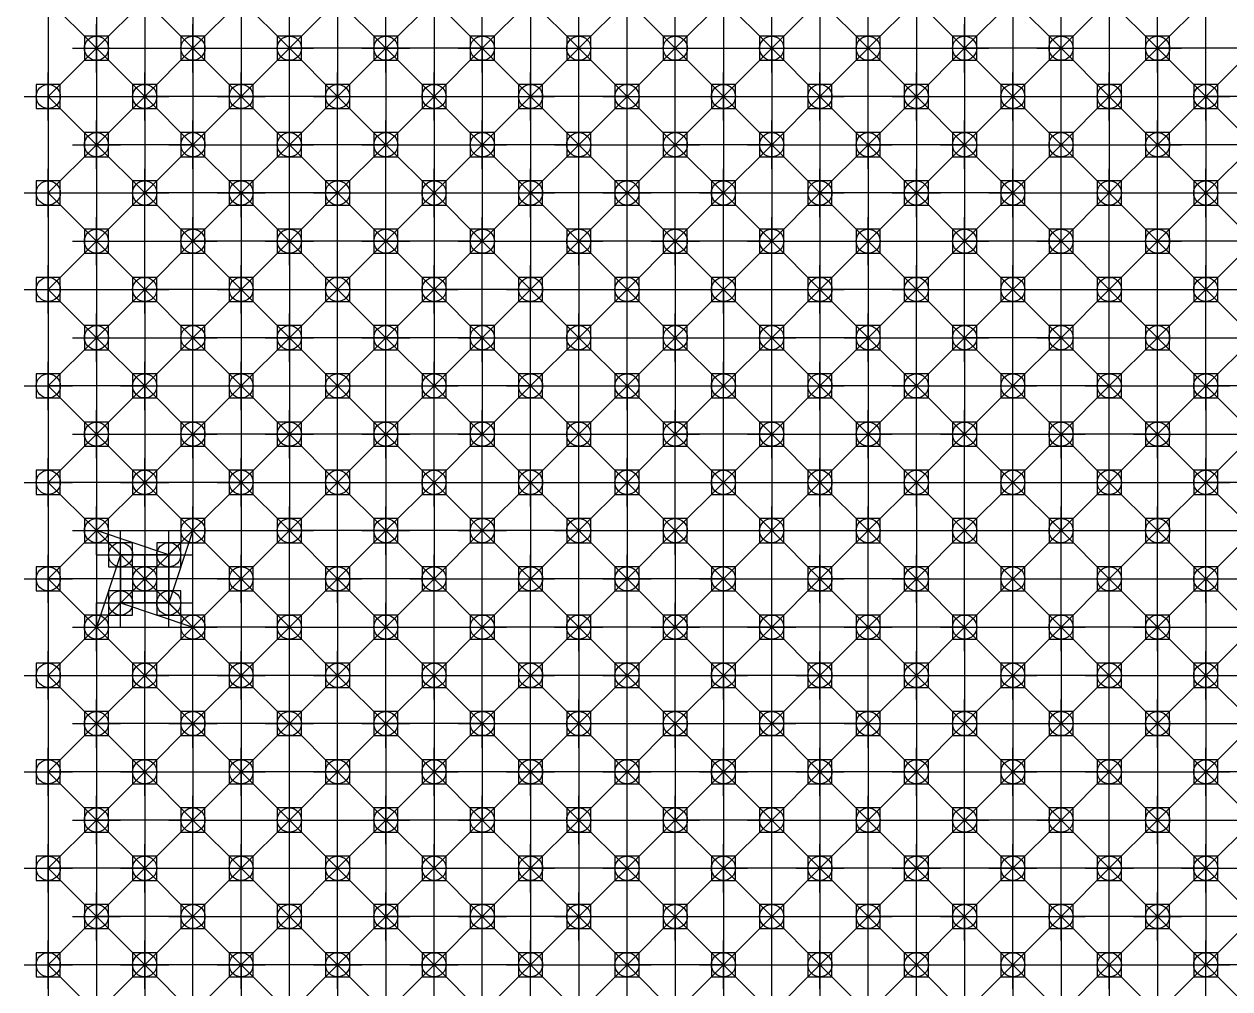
# Model space of a CAD drawing. Header units: inches. Extents: x -4 to 98, y -12 to 138.
# Drawn here: x -4 to 46, y 24 to 64 of the extents above; entities that cross this region are included whole.
import ezdxf

# ---------------------------------------------------------------- set-up
doc = ezdxf.new("R2010")
doc.units = ezdxf.units.IN
doc.header["$MEASUREMENT"] = 0
doc.header["$PDMODE"] = 98
doc.header["$PDSIZE"] = 1
doc.layers.add('AM_2', color=5, linetype='Continuous', lineweight=30)

msp = doc.modelspace()

# ---------------------------------------------------------------- linework, layer by layer
at = {"layer": 'AM_2', "color": 2}
for p, q in [((-1, 67, 10), (-1, 63, 10)), ((3, 67, 10), (3, 63, 10)), ((7, 63, 10), (7, 67, 10)), ((11, 63, 10), (11, 67, 10)), ((15, 63, 10), (15, 67, 10)), ((19, 63, 10), (19, 67, 10)), ((23, 63, 10), (23, 67, 10)), ((27, 63, 10), (27, 67, 10)), ((31, 63, 10), (31, 67, 10)), ((35, 67, 10), (35, 63, 10)), ((39, 63, 10), (39, 67, 10)), ((43, 63, 10), (43, 67, 10)), ((-1, 63, 10), (-1, 59, 10)), ((-1, 63, 10), (3, 63, 10)), ((3, 63, 10), (3, 59, 10)), ((3, 63, 10), (7, 63, 10)), ((11, 63, 10), (7, 63, 10)), ((7, 59, 10), (7, 63, 10)), ((15, 63, 10), (11, 63, 10)), ((11, 63, 10), (11, 59, 10)), ((15, 63, 10), (15, 59, 10)), ((15, 63, 10), (19, 63, 10)), ((19, 63, 10), (23, 63, 10)), ((19, 59, 10), (19, 63, 10)), ((23, 63, 10), (27, 63, 10)), ((23, 59, 10), (23, 63, 10)), ((27, 63, 10), (27, 59, 10)), ((27, 63, 10), (31, 63, 10)), ((31, 63, 10), (35, 63, 10)), ((31, 59, 10), (31, 63, 10)), ((39, 63, 10), (35, 63, 10)), ((35, 63, 10), (35, 59, 10)), ((39, 63, 10), (43, 63, 10)), ((39, 59, 10), (39, 63, 10)), ((47, 63, 10), (43, 63, 10)), ((43, 63, 10), (43, 59, 10)), ((3, 59, 10), (-1, 59, 10)), ((-1, 59, 10), (-1, 55, 10)), ((3, 59, 10), (3, 55, 10)), ((3, 59, 10), (7, 59, 10)), ((11, 59, 10), (7, 59, 10)), ((7, 55, 10), (7, 59, 10)), ((11, 59, 10), (15, 59, 10)), ((11, 55, 10), (11, 59, 10)), ((19, 59, 10), (15, 59, 10)), ((15, 59, 10), (15, 55, 10)), ((19, 59, 10), (23, 59, 10)), ((19, 55, 10), (19, 59, 10)), ((27, 59, 10), (23, 59, 10)), ((23, 55, 10), (23, 59, 10)), ((27, 59, 10), (27, 55, 10)), ((27, 59, 10), (31, 59, 10)), ((35, 59, 10), (31, 59, 10)), ((31, 59, 10), (31, 55, 10)), ((35, 59, 10), (35, 55, 10)), ((35, 59, 10), (39, 59, 10)), ((39, 59, 10), (43, 59, 10)), ((39, 55, 10), (39, 59, 10)), ((47, 59, 10), (43, 59, 10)), ((43, 55, 10), (43, 59, 10)), ((-1, 55, 10), (-1, 51, 10)), ((-1, 55, 10), (3, 55, 10)), ((7, 55, 10), (3, 55, 10)), ((3, 51, 10), (3, 55, 10)), ((11, 55, 10), (7, 55, 10)), ((7, 55, 10), (7, 51, 10)), ((15, 55, 10), (11, 55, 10)), ((11, 51, 10), (11, 55, 10)), ((15, 55, 10), (19, 55, 10)), ((15, 51, 10), (15, 55, 10)), ((23, 55, 10), (19, 55, 10)), ((19, 55, 10), (19, 51, 10)), ((27, 55, 10), (23, 55, 10)), ((23, 55, 10), (23, 51, 10)), ((27, 55, 10), (31, 55, 10)), ((27, 51, 10), (27, 55, 10)), ((31, 55, 10), (31, 51, 10)), ((31, 55, 10), (35, 55, 10)), ((39, 55, 10), (35, 55, 10)), ((35, 51, 10), (35, 55, 10)), ((39, 55, 10), (43, 55, 10)), ((39, 51, 10), (39, 55, 10)), ((47, 55, 10), (43, 55, 10)), ((43, 51, 10), (43, 55, 10)), ((-1, 51, 10), (-1, 47, 10)), ((-1, 51, 10), (3, 51, 10)), ((7, 51, 10), (3, 51, 10)), ((3, 47, 10), (3, 51, 10)), ((11, 51, 10), (7, 51, 10)), ((7, 51, 10), (7, 47, 10)), ((15, 51, 10), (11, 51, 10)), ((11, 47, 10), (11, 51, 10)), ((15, 51, 10), (15, 47, 10)), ((15, 51, 10), (19, 51, 10)), ((19, 51, 10), (23, 51, 10)), ((19, 47, 10), (19, 51, 10)), ((23, 51, 10), (23, 47, 10)), ((23, 51, 10), (27, 51, 10)), ((31, 51, 10), (27, 51, 10)), ((27, 47, 10), (27, 51, 10)), ((31, 51, 10), (31, 47, 10)), ((31, 51, 10), (35, 51, 10)), ((39, 51, 10), (35, 51, 10)), ((35, 51, 10), (35, 47, 10)), ((39, 51, 10), (43, 51, 10)), ((39, 47, 10), (39, 51, 10)), ((43, 51, 10), (47, 51, 10)), ((43, 47, 10), (43, 51, 10)), ((-1, 47, 10), (-1, 43, 10)), ((-1, 47, 10), (3, 47, 10)), ((7, 47, 10), (3, 47, 10)), ((3, 47, 10), (3, 43, 10)), ((11, 47, 10), (7, 47, 10)), ((7, 47, 10), (7, 43, 10)), ((15, 47, 10), (11, 47, 10)), ((11, 47, 10), (11, 43, 10)), ((15, 47, 10), (19, 47, 10)), ((15, 43, 10), (15, 47, 10)), ((19, 47, 10), (23, 47, 10)), ((19, 43, 10), (19, 47, 10)), ((27, 47, 10), (23, 47, 10)), ((23, 43, 10), (23, 47, 10)), ((27, 47, 10), (27, 43, 10)), ((27, 47, 10), (31, 47, 10)), ((35, 47, 10), (31, 47, 10)), ((31, 47, 10), (31, 43, 10)), ((35, 47, 10), (39, 47, 10)), ((35, 43, 10), (35, 47, 10)), ((43, 47, 10), (39, 47, 10)), ((39, 47, 10), (39, 43, 10)), ((43, 47, 10), (43, 43, 10)), ((43, 47, 10), (47, 47, 10)), ((-1, 43, 10), (-1, 39, 10)), ((-1, 43, 10), (3, 43, 10)), ((3, 43, 10), (7, 43, 10)), ((3, 39, 10), (3, 43, 10)), ((11, 43, 10), (7, 43, 10)), ((7, 39, 10), (7, 43, 10)), ((15, 43, 10), (11, 43, 10)), ((11, 43, 10), (11, 39, 10)), ((19, 43, 10), (15, 43, 10)), ((15, 39, 10), (15, 43, 10)), ((19, 43, 10), (23, 43, 10)), ((19, 39, 10), (19, 43, 10)), ((23, 43, 10), (23, 39, 10)), ((23, 43, 10), (27, 43, 10)), ((27, 43, 10), (31, 43, 10)), ((27, 39, 10), (27, 43, 10)), ((31, 43, 10), (35, 43, 10)), ((31, 39, 10), (31, 43, 10)), ((35, 43, 10), (39, 43, 10)), ((35, 39, 10), (35, 43, 10)), ((39, 43, 10), (43, 43, 10)), ((39, 39, 10), (39, 43, 10)), ((43, 43, 10), (47, 43, 10)), ((43, 39, 10), (43, 43, 10)), ((-1, 39, 10), (-1, 35, 10)), ((-1, 39, 10), (3, 39, 10)), ((7, 39, 10), (3, 39, 10)), ((3, 35, 10), (3, 39, 10)), ((7, 39, 10), (11, 39, 10)), ((7, 35, 10), (7, 39, 10)), ((11, 39, 10), (15, 39, 10)), ((11, 35, 10), (11, 39, 10)), ((19, 39, 10), (15, 39, 10)), ((15, 35, 10), (15, 39, 10)), ((23, 39, 10), (19, 39, 10)), ((19, 39, 10), (19, 35, 10)), ((27, 39, 10), (23, 39, 10)), ((23, 35, 10), (23, 39, 10)), ((31, 39, 10), (27, 39, 10)), ((27, 35, 10), (27, 39, 10)), ((35, 39, 10), (31, 39, 10)), ((31, 35, 10), (31, 39, 10)), ((35, 39, 10), (35, 35, 10)), ((35, 39, 10), (39, 39, 10)), ((43, 39, 10), (39, 39, 10)), ((39, 39, 10), (39, 35, 10)), ((43, 39, 10), (43, 35, 10)), ((43, 39, 10), (47, 39, 10)), ((3, 35, 10), (-1, 35, 10)), ((-1, 35, 10), (-1, 31, 10)), ((7, 35, 10), (3, 35, 10)), ((3, 35, 10), (3, 31, 10)), ((11, 35, 10), (7, 35, 10)), ((7, 31, 10), (7, 35, 10)), ((15, 35, 10), (11, 35, 10)), ((11, 35, 10), (11, 31, 10)), ((15, 35, 10), (15, 31, 10)), ((15, 35, 10), (19, 35, 10)), ((19, 35, 10), (19, 31, 10)), ((19, 35, 10), (23, 35, 10)), ((23, 35, 10), (23, 31, 10)), ((23, 35, 10), (27, 35, 10)), ((31, 35, 10), (27, 35, 10)), ((27, 31, 10), (27, 35, 10)), ((31, 35, 10), (31, 31, 10)), ((31, 35, 10), (35, 35, 10)), ((35, 35, 10), (39, 35, 10)), ((35, 31, 10), (35, 35, 10)), ((39, 35, 10), (43, 35, 10)), ((39, 31, 10), (39, 35, 10)), ((43, 35, 10), (43, 31, 10)), ((43, 35, 10), (47, 35, 10)), ((3, 31, 10), (-1, 31, 10)), ((-1, 31, 10), (-1, 27, 10)), ((3, 31, 10), (7, 31, 10)), ((3, 27, 10), (3, 31, 10)), ((7, 31, 10), (11, 31, 10)), ((7, 27, 10), (7, 31, 10)), ((15, 31, 10), (11, 31, 10)), ((11, 31, 10), (11, 27, 10)), ((15, 31, 10), (19, 31, 10)), ((15, 27, 10), (15, 31, 10)), ((19, 31, 10), (19, 27, 10)), ((19, 31, 10), (23, 31, 10)), ((27, 31, 10), (23, 31, 10)), ((23, 27, 10), (23, 31, 10)), ((27, 31, 10), (31, 31, 10)), ((27, 27, 10), (27, 31, 10)), ((31, 31, 10), (35, 31, 10)), ((31, 27, 10), (31, 31, 10)), ((39, 31, 10), (35, 31, 10)), ((35, 27, 10), (35, 31, 10)), ((39, 31, 10), (43, 31, 10)), ((39, 27, 10), (39, 31, 10)), ((43, 31, 10), (43, 27, 10)), ((43, 31, 10), (47, 31, 10)), ((3, 27, 10), (-1, 27, 10)), ((-1, 27, 10), (-1, 23, 10)), ((3, 27, 10), (7, 27, 10)), ((3, 23, 10), (3, 27, 10)), ((7, 27, 10), (11, 27, 10)), ((7, 23, 10), (7, 27, 10)), ((15, 27, 10), (11, 27, 10)), ((11, 27, 10), (11, 23, 10)), ((19, 27, 10), (15, 27, 10)), ((15, 23, 10), (15, 27, 10)), ((19, 27, 10), (19, 23, 10)), ((19, 27, 10), (23, 27, 10)), ((23, 27, 10), (23, 23, 10)), ((23, 27, 10), (27, 27, 10)), ((27, 27, 10), (31, 27, 10)), ((27, 23, 10), (27, 27, 10)), ((35, 27, 10), (31, 27, 10)), ((31, 23, 10), (31, 27, 10)), ((35, 27, 10), (35, 23, 10)), ((35, 27, 10), (39, 27, 10)), ((43, 27, 10), (39, 27, 10)), ((39, 27, 10), (39, 23, 10)), ((47, 27, 10), (43, 27, 10)), ((43, 27, 10), (43, 23, 10))]:
    msp.add_line(p, q, dxfattribs=at)
at = {"layer": 'AM_2', "color": 1}
for p, q in [((-1, 63, 10), (-3, 65, 12)), ((1, 65, 12), (-1, 63, 10)), ((3, 63, 10), (1, 65, 12)), ((5, 65, 12), (3, 63, 10)), ((7, 63, 10), (5, 65, 12)), ((9, 65, 12), (7, 63, 10)), ((11, 63, 10), (9, 65, 12)), ((13, 65, 12), (11, 63, 10)), ((15, 63, 10), (13, 65, 12)), ((17, 65, 12), (15, 63, 10)), ((19, 63, 10), (17, 65, 12)), ((21, 65, 12), (19, 63, 10)), ((23, 63, 10), (21, 65, 12)), ((25, 65, 12), (23, 63, 10)), ((27, 63, 10), (25, 65, 12)), ((29, 65, 12), (27, 63, 10)), ((31, 63, 10), (29, 65, 12)), ((33, 65, 12), (31, 63, 10)), ((35, 63, 10), (33, 65, 12)), ((37, 65, 12), (35, 63, 10)), ((39, 63, 10), (37, 65, 12)), ((41, 65, 12), (39, 63, 10)), ((43, 63, 10), (41, 65, 12)), ((45, 65, 12), (43, 63, 10)), ((-1, 63, 10), (-3, 61, 12)), ((1, 61, 12), (-1, 63, 10)), ((3, 63, 10), (1, 61, 12)), ((5, 61, 12), (3, 63, 10)), ((7, 63, 10), (5, 61, 12)), ((9, 61, 12), (7, 63, 10)), ((11, 63, 10), (9, 61, 12)), ((13, 61, 12), (11, 63, 10)), ((15, 63, 10), (13, 61, 12)), ((17, 61, 12), (15, 63, 10)), ((19, 63, 10), (17, 61, 12)), ((21, 61, 12), (19, 63, 10)), ((23, 63, 10), (21, 61, 12)), ((25, 61, 12), (23, 63, 10)), ((27, 63, 10), (25, 61, 12)), ((29, 61, 12), (27, 63, 10)), ((31, 63, 10), (29, 61, 12)), ((33, 61, 12), (31, 63, 10)), ((35, 63, 10), (33, 61, 12)), ((37, 61, 12), (35, 63, 10)), ((39, 63, 10), (37, 61, 12)), ((41, 61, 12), (39, 63, 10)), ((43, 63, 10), (41, 61, 12)), ((45, 61, 12), (43, 63, 10)), ((47, 63, 10), (45, 61, 12)), ((-1, 59, 10), (-3, 61, 12)), ((1, 61, 12), (-1, 59, 10)), ((3, 59, 10), (1, 61, 12)), ((5, 61, 12), (3, 59, 10)), ((7, 59, 10), (5, 61, 12)), ((9, 61, 12), (7, 59, 10)), ((11, 59, 10), (9, 61, 12)), ((13, 61, 12), (11, 59, 10)), ((15, 59, 10), (13, 61, 12)), ((17, 61, 12), (15, 59, 10)), ((19, 59, 10), (17, 61, 12)), ((21, 61, 12), (19, 59, 10)), ((23, 59, 10), (21, 61, 12)), ((25, 61, 12), (23, 59, 10)), ((27, 59, 10), (25, 61, 12)), ((29, 61, 12), (27, 59, 10)), ((31, 59, 10), (29, 61, 12)), ((33, 61, 12), (31, 59, 10)), ((35, 59, 10), (33, 61, 12)), ((37, 61, 12), (35, 59, 10)), ((39, 59, 10), (37, 61, 12)), ((41, 61, 12), (39, 59, 10)), ((43, 59, 10), (41, 61, 12)), ((45, 61, 12), (43, 59, 10)), ((47, 59, 10), (45, 61, 12)), ((-1, 59, 10), (-3, 57, 12)), ((1, 57, 12), (-1, 59, 10)), ((3, 59, 10), (1, 57, 12)), ((5, 57, 12), (3, 59, 10)), ((7, 59, 10), (5, 57, 12)), ((9, 57, 12), (7, 59, 10)), ((11, 59, 10), (9, 57, 12)), ((13, 57, 12), (11, 59, 10)), ((15, 59, 10), (13, 57, 12)), ((17, 57, 12), (15, 59, 10)), ((19, 59, 10), (17, 57, 12)), ((21, 57, 12), (19, 59, 10)), ((23, 59, 10), (21, 57, 12)), ((25, 57, 12), (23, 59, 10)), ((27, 59, 10), (25, 57, 12)), ((29, 57, 12), (27, 59, 10)), ((31, 59, 10), (29, 57, 12)), ((33, 57, 12), (31, 59, 10)), ((35, 59, 10), (33, 57, 12)), ((37, 57, 12), (35, 59, 10)), ((39, 59, 10), (37, 57, 12)), ((41, 57, 12), (39, 59, 10)), ((43, 59, 10), (41, 57, 12)), ((45, 57, 12), (43, 59, 10)), ((47, 59, 10), (45, 57, 12)), ((-1, 55, 10), (-3, 57, 12)), ((1, 57, 12), (-1, 55, 10)), ((3, 55, 10), (1, 57, 12)), ((5, 57, 12), (3, 55, 10)), ((7, 55, 10), (5, 57, 12)), ((9, 57, 12), (7, 55, 10)), ((11, 55, 10), (9, 57, 12)), ((13, 57, 12), (11, 55, 10)), ((15, 55, 10), (13, 57, 12)), ((17, 57, 12), (15, 55, 10)), ((19, 55, 10), (17, 57, 12)), ((21, 57, 12), (19, 55, 10)), ((23, 55, 10), (21, 57, 12)), ((25, 57, 12), (23, 55, 10)), ((27, 55, 10), (25, 57, 12)), ((29, 57, 12), (27, 55, 10)), ((31, 55, 10), (29, 57, 12)), ((33, 57, 12), (31, 55, 10)), ((35, 55, 10), (33, 57, 12)), ((37, 57, 12), (35, 55, 10)), ((39, 55, 10), (37, 57, 12)), ((41, 57, 12), (39, 55, 10)), ((43, 55, 10), (41, 57, 12)), ((45, 57, 12), (43, 55, 10)), ((47, 55, 10), (45, 57, 12)), ((-1, 55, 10), (-3, 53, 12)), ((1, 53, 12), (-1, 55, 10)), ((3, 55, 10), (1, 53, 12)), ((5, 53, 12), (3, 55, 10)), ((7, 55, 10), (5, 53, 12)), ((9, 53, 12), (7, 55, 10)), ((11, 55, 10), (9, 53, 12)), ((13, 53, 12), (11, 55, 10)), ((15, 55, 10), (13, 53, 12)), ((17, 53, 12), (15, 55, 10)), ((19, 55, 10), (17, 53, 12)), ((21, 53, 12), (19, 55, 10)), ((23, 55, 10), (21, 53, 12)), ((25, 53, 12), (23, 55, 10)), ((27, 55, 10), (25, 53, 12)), ((29, 53, 12), (27, 55, 10)), ((31, 55, 10), (29, 53, 12)), ((33, 53, 12), (31, 55, 10)), ((35, 55, 10), (33, 53, 12)), ((37, 53, 12), (35, 55, 10)), ((39, 55, 10), (37, 53, 12)), ((41, 53, 12), (39, 55, 10)), ((43, 55, 10), (41, 53, 12)), ((45, 53, 12), (43, 55, 10)), ((47, 55, 10), (45, 53, 12)), ((-1, 51, 10), (-3, 53, 12)), ((1, 53, 12), (-1, 51, 10)), ((3, 51, 10), (1, 53, 12)), ((5, 53, 12), (3, 51, 10)), ((7, 51, 10), (5, 53, 12)), ((9, 53, 12), (7, 51, 10)), ((11, 51, 10), (9, 53, 12)), ((13, 53, 12), (11, 51, 10)), ((15, 51, 10), (13, 53, 12)), ((17, 53, 12), (15, 51, 10)), ((19, 51, 10), (17, 53, 12)), ((21, 53, 12), (19, 51, 10)), ((23, 51, 10), (21, 53, 12)), ((25, 53, 12), (23, 51, 10)), ((27, 51, 10), (25, 53, 12)), ((29, 53, 12), (27, 51, 10)), ((31, 51, 10), (29, 53, 12)), ((33, 53, 12), (31, 51, 10)), ((35, 51, 10), (33, 53, 12)), ((37, 53, 12), (35, 51, 10)), ((39, 51, 10), (37, 53, 12)), ((41, 53, 12), (39, 51, 10)), ((43, 51, 10), (41, 53, 12)), ((45, 53, 12), (43, 51, 10)), ((47, 51, 10), (45, 53, 12)), ((-1, 51, 10), (-3, 49, 12)), ((1, 49, 12), (-1, 51, 10)), ((3, 51, 10), (1, 49, 12)), ((5, 49, 12), (3, 51, 10)), ((7, 51, 10), (5, 49, 12)), ((9, 49, 12), (7, 51, 10)), ((11, 51, 10), (9, 49, 12)), ((13, 49, 12), (11, 51, 10)), ((15, 51, 10), (13, 49, 12)), ((17, 49, 12), (15, 51, 10)), ((19, 51, 10), (17, 49, 12)), ((21, 49, 12), (19, 51, 10)), ((23, 51, 10), (21, 49, 12)), ((25, 49, 12), (23, 51, 10)), ((27, 51, 10), (25, 49, 12)), ((29, 49, 12), (27, 51, 10)), ((31, 51, 10), (29, 49, 12)), ((33, 49, 12), (31, 51, 10)), ((35, 51, 10), (33, 49, 12)), ((37, 49, 12), (35, 51, 10)), ((39, 51, 10), (37, 49, 12)), ((41, 49, 12), (39, 51, 10)), ((43, 51, 10), (41, 49, 12)), ((45, 49, 12), (43, 51, 10)), ((47, 51, 10), (45, 49, 12)), ((-1, 47, 10), (-3, 49, 12)), ((1, 49, 12), (-1, 47, 10)), ((3, 47, 10), (1, 49, 12)), ((5, 49, 12), (3, 47, 10)), ((7, 47, 10), (5, 49, 12)), ((9, 49, 12), (7, 47, 10)), ((11, 47, 10), (9, 49, 12)), ((13, 49, 12), (11, 47, 10)), ((15, 47, 10), (13, 49, 12)), ((17, 49, 12), (15, 47, 10)), ((19, 47, 10), (17, 49, 12)), ((21, 49, 12), (19, 47, 10)), ((23, 47, 10), (21, 49, 12)), ((25, 49, 12), (23, 47, 10)), ((27, 47, 10), (25, 49, 12)), ((29, 49, 12), (27, 47, 10)), ((31, 47, 10), (29, 49, 12)), ((33, 49, 12), (31, 47, 10)), ((35, 47, 10), (33, 49, 12)), ((37, 49, 12), (35, 47, 10)), ((39, 47, 10), (37, 49, 12)), ((41, 49, 12), (39, 47, 10)), ((43, 47, 10), (41, 49, 12)), ((45, 49, 12), (43, 47, 10)), ((47, 47, 10), (45, 49, 12)), ((-1, 47, 10), (-3, 45, 12)), ((1, 45, 12), (-1, 47, 10)), ((3, 47, 10), (1, 45, 12)), ((5, 45, 12), (3, 47, 10)), ((7, 47, 10), (5, 45, 12)), ((9, 45, 12), (7, 47, 10)), ((11, 47, 10), (9, 45, 12)), ((13, 45, 12), (11, 47, 10)), ((15, 47, 10), (13, 45, 12)), ((17, 45, 12), (15, 47, 10)), ((19, 47, 10), (17, 45, 12)), ((21, 45, 12), (19, 47, 10)), ((23, 47, 10), (21, 45, 12)), ((25, 45, 12), (23, 47, 10)), ((27, 47, 10), (25, 45, 12)), ((29, 45, 12), (27, 47, 10)), ((31, 47, 10), (29, 45, 12)), ((33, 45, 12), (31, 47, 10)), ((35, 47, 10), (33, 45, 12)), ((37, 45, 12), (35, 47, 10)), ((39, 47, 10), (37, 45, 12)), ((41, 45, 12), (39, 47, 10)), ((43, 47, 10), (41, 45, 12)), ((45, 45, 12), (43, 47, 10)), ((47, 47, 10), (45, 45, 12)), ((-1, 43, 10), (-3, 45, 12)), ((1, 45, 12), (-1, 43, 10)), ((3, 43, 10), (1, 45, 12)), ((5, 45, 12), (3, 43, 10)), ((7, 43, 10), (5, 45, 12)), ((9, 45, 12), (7, 43, 10)), ((11, 43, 10), (9, 45, 12)), ((13, 45, 12), (11, 43, 10)), ((15, 43, 10), (13, 45, 12)), ((17, 45, 12), (15, 43, 10)), ((19, 43, 10), (17, 45, 12)), ((21, 45, 12), (19, 43, 10)), ((23, 43, 10), (21, 45, 12)), ((25, 45, 12), (23, 43, 10)), ((27, 43, 10), (25, 45, 12)), ((29, 45, 12), (27, 43, 10)), ((31, 43, 10), (29, 45, 12)), ((33, 45, 12), (31, 43, 10)), ((35, 43, 10), (33, 45, 12)), ((37, 45, 12), (35, 43, 10)), ((39, 43, 10), (37, 45, 12)), ((41, 45, 12), (39, 43, 10)), ((43, 43, 10), (41, 45, 12)), ((45, 45, 12), (43, 43, 10)), ((47, 43, 10), (45, 45, 12)), ((-1, 43, 10), (-3, 41, 12)), ((1, 41, 12), (-1, 43, 10)), ((3, 43, 10), (1, 41, 12)), ((5, 41, 12), (3, 43, 10)), ((7, 43, 10), (5, 41, 12)), ((9, 41, 12), (7, 43, 10)), ((11, 43, 10), (9, 41, 12)), ((13, 41, 12), (11, 43, 10)), ((15, 43, 10), (13, 41, 12)), ((17, 41, 12), (15, 43, 10)), ((19, 43, 10), (17, 41, 12)), ((21, 41, 12), (19, 43, 10)), ((23, 43, 10), (21, 41, 12)), ((25, 41, 12), (23, 43, 10)), ((27, 43, 10), (25, 41, 12)), ((29, 41, 12), (27, 43, 10)), ((31, 43, 10), (29, 41, 12)), ((33, 41, 12), (31, 43, 10)), ((35, 43, 10), (33, 41, 12)), ((37, 41, 12), (35, 43, 10)), ((39, 43, 10), (37, 41, 12)), ((41, 41, 12), (39, 43, 10)), ((43, 43, 10), (41, 41, 12)), ((45, 41, 12), (43, 43, 10)), ((47, 43, 10), (45, 41, 12)), ((-1, 39, 10), (-3, 41, 12)), ((1, 41, 12), (-1, 39, 10)), ((3, 39, 10), (1, 41, 12)), ((5, 41, 12), (3, 39, 10)), ((7, 39, 10), (5, 41, 12)), ((9, 41, 12), (7, 39, 10)), ((11, 39, 10), (9, 41, 12)), ((13, 41, 12), (11, 39, 10)), ((15, 39, 10), (13, 41, 12)), ((17, 41, 12), (15, 39, 10)), ((19, 39, 10), (17, 41, 12)), ((21, 41, 12), (19, 39, 10)), ((23, 39, 10), (21, 41, 12)), ((25, 41, 12), (23, 39, 10)), ((27, 39, 10), (25, 41, 12)), ((29, 41, 12), (27, 39, 10)), ((31, 39, 10), (29, 41, 12)), ((33, 41, 12), (31, 39, 10)), ((35, 39, 10), (33, 41, 12)), ((37, 41, 12), (35, 39, 10)), ((39, 39, 10), (37, 41, 12)), ((41, 41, 12), (39, 39, 10)), ((43, 39, 10), (41, 41, 12)), ((45, 41, 12), (43, 39, 10)), ((47, 39, 10), (45, 41, 12)), ((-1, 39, 10), (-3, 37, 12)), ((1, 37, 12), (-1, 39, 10)), ((3, 39, 10), (1, 37, 12)), ((5, 37, 12), (3, 39, 10)), ((7, 39, 10), (5, 37, 12)), ((9, 37, 12), (7, 39, 10)), ((11, 39, 10), (9, 37, 12)), ((13, 37, 12), (11, 39, 10)), ((15, 39, 10), (13, 37, 12)), ((17, 37, 12), (15, 39, 10)), ((19, 39, 10), (17, 37, 12)), ((21, 37, 12), (19, 39, 10)), ((23, 39, 10), (21, 37, 12)), ((25, 37, 12), (23, 39, 10)), ((27, 39, 10), (25, 37, 12)), ((29, 37, 12), (27, 39, 10)), ((31, 39, 10), (29, 37, 12)), ((33, 37, 12), (31, 39, 10)), ((35, 39, 10), (33, 37, 12)), ((37, 37, 12), (35, 39, 10)), ((39, 39, 10), (37, 37, 12)), ((41, 37, 12), (39, 39, 10)), ((43, 39, 10), (41, 37, 12)), ((45, 37, 12), (43, 39, 10)), ((47, 39, 10), (45, 37, 12)), ((-1, 35, 10), (-3, 37, 12)), ((1, 37, 12), (-1, 35, 10)), ((3, 35, 10), (1, 37, 12)), ((5, 37, 12), (3, 35, 10)), ((7, 35, 10), (5, 37, 12)), ((9, 37, 12), (7, 35, 10)), ((11, 35, 10), (9, 37, 12)), ((13, 37, 12), (11, 35, 10)), ((15, 35, 10), (13, 37, 12)), ((17, 37, 12), (15, 35, 10)), ((19, 35, 10), (17, 37, 12)), ((21, 37, 12), (19, 35, 10)), ((23, 35, 10), (21, 37, 12)), ((25, 37, 12), (23, 35, 10)), ((27, 35, 10), (25, 37, 12)), ((29, 37, 12), (27, 35, 10)), ((31, 35, 10), (29, 37, 12)), ((33, 37, 12), (31, 35, 10)), ((35, 35, 10), (33, 37, 12)), ((37, 37, 12), (35, 35, 10)), ((39, 35, 10), (37, 37, 12)), ((41, 37, 12), (39, 35, 10)), ((43, 35, 10), (41, 37, 12)), ((45, 37, 12), (43, 35, 10)), ((47, 35, 10), (45, 37, 12)), ((-1, 35, 10), (-3, 33, 12)), ((1, 33, 12), (-1, 35, 10)), ((3, 35, 10), (1, 33, 12)), ((5, 33, 12), (3, 35, 10)), ((7, 35, 10), (5, 33, 12)), ((9, 33, 12), (7, 35, 10)), ((11, 35, 10), (9, 33, 12)), ((13, 33, 12), (11, 35, 10)), ((15, 35, 10), (13, 33, 12)), ((17, 33, 12), (15, 35, 10)), ((19, 35, 10), (17, 33, 12)), ((21, 33, 12), (19, 35, 10)), ((23, 35, 10), (21, 33, 12)), ((25, 33, 12), (23, 35, 10)), ((27, 35, 10), (25, 33, 12)), ((29, 33, 12), (27, 35, 10)), ((31, 35, 10), (29, 33, 12)), ((33, 33, 12), (31, 35, 10)), ((35, 35, 10), (33, 33, 12)), ((37, 33, 12), (35, 35, 10)), ((39, 35, 10), (37, 33, 12)), ((41, 33, 12), (39, 35, 10)), ((43, 35, 10), (41, 33, 12)), ((45, 33, 12), (43, 35, 10)), ((47, 35, 10), (45, 33, 12)), ((-1, 31, 10), (-3, 33, 12)), ((1, 33, 12), (-1, 31, 10)), ((3, 31, 10), (1, 33, 12)), ((5, 33, 12), (3, 31, 10)), ((7, 31, 10), (5, 33, 12)), ((9, 33, 12), (7, 31, 10)), ((11, 31, 10), (9, 33, 12)), ((13, 33, 12), (11, 31, 10)), ((15, 31, 10), (13, 33, 12)), ((17, 33, 12), (15, 31, 10)), ((19, 31, 10), (17, 33, 12)), ((21, 33, 12), (19, 31, 10)), ((23, 31, 10), (21, 33, 12)), ((25, 33, 12), (23, 31, 10)), ((27, 31, 10), (25, 33, 12)), ((29, 33, 12), (27, 31, 10)), ((31, 31, 10), (29, 33, 12)), ((33, 33, 12), (31, 31, 10)), ((35, 31, 10), (33, 33, 12)), ((37, 33, 12), (35, 31, 10)), ((39, 31, 10), (37, 33, 12)), ((41, 33, 12), (39, 31, 10)), ((43, 31, 10), (41, 33, 12)), ((45, 33, 12), (43, 31, 10)), ((47, 31, 10), (45, 33, 12)), ((-1, 31, 10), (-3, 29, 12)), ((1, 29, 12), (-1, 31, 10)), ((3, 31, 10), (1, 29, 12)), ((5, 29, 12), (3, 31, 10)), ((7, 31, 10), (5, 29, 12)), ((9, 29, 12), (7, 31, 10)), ((11, 31, 10), (9, 29, 12)), ((13, 29, 12), (11, 31, 10)), ((15, 31, 10), (13, 29, 12)), ((17, 29, 12), (15, 31, 10)), ((19, 31, 10), (17, 29, 12)), ((21, 29, 12), (19, 31, 10)), ((23, 31, 10), (21, 29, 12)), ((25, 29, 12), (23, 31, 10)), ((27, 31, 10), (25, 29, 12)), ((29, 29, 12), (27, 31, 10)), ((31, 31, 10), (29, 29, 12)), ((33, 29, 12), (31, 31, 10)), ((35, 31, 10), (33, 29, 12)), ((37, 29, 12), (35, 31, 10)), ((39, 31, 10), (37, 29, 12)), ((41, 29, 12), (39, 31, 10)), ((43, 31, 10), (41, 29, 12)), ((45, 29, 12), (43, 31, 10)), ((47, 31, 10), (45, 29, 12)), ((-1, 27, 10), (-3, 29, 12)), ((1, 29, 12), (-1, 27, 10)), ((3, 27, 10), (1, 29, 12)), ((5, 29, 12), (3, 27, 10)), ((7, 27, 10), (5, 29, 12)), ((9, 29, 12), (7, 27, 10)), ((11, 27, 10), (9, 29, 12)), ((13, 29, 12), (11, 27, 10)), ((15, 27, 10), (13, 29, 12)), ((17, 29, 12), (15, 27, 10)), ((19, 27, 10), (17, 29, 12)), ((21, 29, 12), (19, 27, 10)), ((23, 27, 10), (21, 29, 12)), ((25, 29, 12), (23, 27, 10)), ((27, 27, 10), (25, 29, 12)), ((29, 29, 12), (27, 27, 10)), ((31, 27, 10), (29, 29, 12)), ((33, 29, 12), (31, 27, 10)), ((35, 27, 10), (33, 29, 12)), ((37, 29, 12), (35, 27, 10)), ((39, 27, 10), (37, 29, 12)), ((41, 29, 12), (39, 27, 10)), ((43, 27, 10), (41, 29, 12)), ((45, 29, 12), (43, 27, 10)), ((47, 27, 10), (45, 29, 12)), ((-1, 27, 10), (-3, 25, 12)), ((1, 25, 12), (-1, 27, 10)), ((3, 27, 10), (1, 25, 12)), ((5, 25, 12), (3, 27, 10)), ((7, 27, 10), (5, 25, 12)), ((9, 25, 12), (7, 27, 10)), ((11, 27, 10), (9, 25, 12)), ((13, 25, 12), (11, 27, 10)), ((15, 27, 10), (13, 25, 12)), ((17, 25, 12), (15, 27, 10)), ((19, 27, 10), (17, 25, 12)), ((21, 25, 12), (19, 27, 10)), ((23, 27, 10), (21, 25, 12)), ((25, 25, 12), (23, 27, 10)), ((27, 27, 10), (25, 25, 12)), ((29, 25, 12), (27, 27, 10)), ((31, 27, 10), (29, 25, 12)), ((33, 25, 12), (31, 27, 10)), ((35, 27, 10), (33, 25, 12)), ((37, 25, 12), (35, 27, 10)), ((39, 27, 10), (37, 25, 12)), ((41, 25, 12), (39, 27, 10)), ((43, 27, 10), (41, 25, 12)), ((45, 25, 12), (43, 27, 10)), ((47, 27, 10), (45, 25, 12)), ((-1, 23, 10), (-3, 25, 12)), ((1, 25, 12), (-1, 23, 10)), ((3, 23, 10), (1, 25, 12)), ((5, 25, 12), (3, 23, 10)), ((7, 23, 10), (5, 25, 12)), ((9, 25, 12), (7, 23, 10)), ((11, 23, 10), (9, 25, 12)), ((13, 25, 12), (11, 23, 10)), ((15, 23, 10), (13, 25, 12)), ((17, 25, 12), (15, 23, 10)), ((19, 23, 10), (17, 25, 12)), ((21, 25, 12), (19, 23, 10)), ((23, 23, 10), (21, 25, 12)), ((25, 25, 12), (23, 23, 10)), ((27, 23, 10), (25, 25, 12)), ((29, 25, 12), (27, 23, 10)), ((31, 23, 10), (29, 25, 12)), ((33, 25, 12), (31, 23, 10)), ((35, 23, 10), (33, 25, 12)), ((37, 25, 12), (35, 23, 10)), ((39, 23, 10), (37, 25, 12)), ((41, 25, 12), (39, 23, 10)), ((43, 23, 10), (41, 25, 12)), ((45, 25, 12), (43, 23, 10)), ((47, 23, 10), (45, 25, 12))]:
    msp.add_line(p, q, dxfattribs=at)
at = {"layer": 'AM_2', "color": 3, "extrusion": (0, -1, 1e-16)}
for p, q in [((-3, 65, 12), (-3, 61, 12)), ((1, 65, 12), (1, 61, 12)), ((5, 65, 12), (5, 61, 12)), ((9, 65, 12), (9, 61, 12)), ((13, 65, 12), (13, 61, 12)), ((17, 65, 12), (17, 61, 12)), ((21, 61, 12), (21, 65, 12)), ((25, 65, 12), (25, 61, 12)), ((29, 65, 12), (29, 61, 12)), ((33, 65, 12), (33, 61, 12)), ((37, 65, 12), (37, 61, 12)), ((41, 65, 12), (41, 61, 12)), ((45, 61, 12), (45, 65, 12)), ((-3, 61, 12), (-3, 57, 12)), ((-3, 61, 12), (1, 61, 12)), ((5, 61, 12), (1, 61, 12)), ((1, 61, 12), (1, 57, 12)), ((9, 61, 12), (5, 61, 12)), ((5, 57, 12), (5, 61, 12)), ((9, 61, 12), (13, 61, 12)), ((9, 57, 12), (9, 61, 12)), ((13, 61, 12), (13, 57, 12)), ((13, 61, 12), (17, 61, 12)), ((21, 61, 12), (17, 61, 12)), ((17, 61, 12), (17, 57, 12)), ((21, 61, 12), (25, 61, 12)), ((21, 57, 12), (21, 61, 12)), ((25, 61, 12), (25, 57, 12)), ((25, 61, 12), (29, 61, 12)), ((33, 61, 12), (29, 61, 12)), ((29, 61, 12), (29, 57, 12)), ((33, 61, 12), (33, 57, 12)), ((33, 61, 12), (37, 61, 12)), ((37, 61, 12), (37, 57, 12)), ((37, 61, 12), (41, 61, 12)), ((41, 61, 12), (41, 57, 12)), ((41, 61, 12), (45, 61, 12)), ((49, 61, 12), (45, 61, 12)), ((45, 61, 12), (45, 57, 12)), ((-3, 57, 12), (-3, 53, 12)), ((-3, 57, 12), (1, 57, 12)), ((5, 57, 12), (1, 57, 12)), ((1, 53, 12), (1, 57, 12)), ((9, 57, 12), (5, 57, 12)), ((5, 57, 12), (5, 53, 12)), ((9, 57, 12), (13, 57, 12)), ((9, 53, 12), (9, 57, 12)), ((13, 57, 12), (13, 53, 12)), ((13, 57, 12), (17, 57, 12)), ((21, 57, 12), (17, 57, 12)), ((17, 57, 12), (17, 53, 12)), ((25, 57, 12), (21, 57, 12)), ((21, 53, 12), (21, 57, 12)), ((25, 57, 12), (29, 57, 12)), ((25, 53, 12), (25, 57, 12)), ((33, 57, 12), (29, 57, 12)), ((29, 57, 12), (29, 53, 12)), ((37, 57, 12), (33, 57, 12)), ((33, 57, 12), (33, 53, 12)), ((37, 57, 12), (37, 53, 12)), ((37, 57, 12), (41, 57, 12)), ((41, 57, 12), (45, 57, 12)), ((41, 53, 12), (41, 57, 12)), ((45, 57, 12), (45, 53, 12)), ((45, 57, 12), (49, 57, 12)), ((-3, 53, 12), (-3, 49, 12)), ((-3, 53, 12), (1, 53, 12)), ((5, 53, 12), (1, 53, 12)), ((1, 53, 12), (1, 49, 12)), ((5, 53, 12), (5, 49, 12)), ((5, 53, 12), (9, 53, 12)), ((9, 53, 12), (13, 53, 12)), ((9, 49, 12), (9, 53, 12)), ((17, 53, 12), (13, 53, 12)), ((13, 53, 12), (13, 49, 12)), ((17, 53, 12), (21, 53, 12)), ((17, 49, 12), (17, 53, 12)), ((21, 53, 12), (25, 53, 12)), ((21, 49, 12), (21, 53, 12)), ((25, 53, 12), (25, 49, 12)), ((25, 53, 12), (29, 53, 12)), ((33, 53, 12), (29, 53, 12)), ((29, 53, 12), (29, 49, 12)), ((33, 53, 12), (37, 53, 12)), ((33, 49, 12), (33, 53, 12)), ((37, 53, 12), (41, 53, 12)), ((37, 49, 12), (37, 53, 12)), ((41, 53, 12), (45, 53, 12)), ((41, 49, 12), (41, 53, 12)), ((45, 53, 12), (49, 53, 12)), ((45, 49, 12), (45, 53, 12)), ((1, 49, 12), (-3, 49, 12)), ((-3, 49, 12), (-3, 45, 12)), ((1, 49, 12), (1, 45, 12)), ((1, 49, 12), (5, 49, 12)), ((5, 49, 12), (5, 45, 12)), ((5, 49, 12), (9, 49, 12)), ((9, 49, 12), (13, 49, 12)), ((9, 45, 12), (9, 49, 12)), ((17, 49, 12), (13, 49, 12)), ((13, 45, 12), (13, 49, 12)), ((17, 49, 12), (21, 49, 12)), ((17, 45, 12), (17, 49, 12)), ((21, 49, 12), (21, 45, 12)), ((21, 49, 12), (25, 49, 12)), ((25, 49, 12), (29, 49, 12)), ((25, 45, 12), (25, 49, 12)), ((33, 49, 12), (29, 49, 12)), ((29, 49, 12), (29, 45, 12)), ((33, 49, 12), (37, 49, 12)), ((33, 45, 12), (33, 49, 12)), ((41, 49, 12), (37, 49, 12)), ((37, 45, 12), (37, 49, 12)), ((41, 49, 12), (45, 49, 12)), ((41, 45, 12), (41, 49, 12)), ((49, 49, 12), (45, 49, 12)), ((45, 49, 12), (45, 45, 12)), ((1, 45, 12), (-3, 45, 12)), ((-3, 45, 12), (-3, 41, 12)), ((5, 45, 12), (1, 45, 12)), ((1, 45, 12), (1, 41, 12)), ((5, 45, 12), (5, 41, 12)), ((5, 45, 12), (9, 45, 12)), ((9, 45, 12), (13, 45, 12)), ((9, 41, 12), (9, 45, 12)), ((13, 45, 12), (13, 41, 12)), ((13, 45, 12), (17, 45, 12)), ((17, 45, 12), (17, 41, 12)), ((17, 45, 12), (21, 45, 12)), ((21, 45, 12), (21, 41, 12)), ((21, 45, 12), (25, 45, 12)), ((25, 45, 12), (29, 45, 12)), ((25, 41, 12), (25, 45, 12)), ((29, 45, 12), (29, 41, 12)), ((29, 45, 12), (33, 45, 12)), ((33, 45, 12), (33, 41, 12)), ((33, 45, 12), (37, 45, 12)), ((37, 45, 12), (41, 45, 12)), ((37, 41, 12), (37, 45, 12)), ((41, 45, 12), (45, 45, 12)), ((41, 41, 12), (41, 45, 12)), ((49, 45, 12), (45, 45, 12)), ((45, 41, 12), (45, 45, 12)), ((1, 41, 12), (-3, 41, 12)), ((-3, 41, 12), (-3, 37, 12)), ((5, 41, 12), (1, 41, 12)), ((1, 41, 12), (1, 37, 12)), ((5, 41, 12), (5, 37, 12)), ((5, 41, 12), (9, 41, 12)), ((13, 41, 12), (9, 41, 12)), ((9, 41, 12), (9, 37, 12)), ((13, 41, 12), (17, 41, 12)), ((13, 37, 12), (13, 41, 12)), ((21, 41, 12), (17, 41, 12)), ((17, 37, 12), (17, 41, 12)), ((25, 41, 12), (21, 41, 12)), ((21, 37, 12), (21, 41, 12)), ((25, 41, 12), (29, 41, 12)), ((25, 37, 12), (25, 41, 12)), ((33, 41, 12), (29, 41, 12)), ((29, 41, 12), (29, 37, 12)), ((33, 41, 12), (33, 37, 12)), ((33, 41, 12), (37, 41, 12)), ((37, 41, 12), (41, 41, 12)), ((37, 37, 12), (37, 41, 12)), ((41, 41, 12), (45, 41, 12)), ((41, 37, 12), (41, 41, 12)), ((45, 41, 12), (45, 37, 12)), ((45, 41, 12), (49, 41, 12)), ((-3, 37, 12), (-3, 33, 12)), ((-3, 37, 12), (1, 37, 12)), ((5, 37, 12), (1, 37, 12)), ((1, 33, 12), (1, 37, 12)), ((9, 37, 12), (5, 37, 12)), ((5, 37, 12), (5, 33, 12)), ((9, 37, 12), (13, 37, 12)), ((9, 33, 12), (9, 37, 12)), ((13, 37, 12), (13, 33, 12)), ((13, 37, 12), (17, 37, 12)), ((21, 37, 12), (17, 37, 12)), ((17, 33, 12), (17, 37, 12)), ((21, 37, 12), (25, 37, 12)), ((21, 33, 12), (21, 37, 12)), ((29, 37, 12), (25, 37, 12)), ((25, 37, 12), (25, 33, 12)), ((29, 37, 12), (29, 33, 12)), ((29, 37, 12), (33, 37, 12)), ((33, 37, 12), (33, 33, 12)), ((33, 37, 12), (37, 37, 12)), ((41, 37, 12), (37, 37, 12)), ((37, 37, 12), (37, 33, 12)), ((41, 37, 12), (45, 37, 12)), ((41, 33, 12), (41, 37, 12)), ((45, 37, 12), (45, 33, 12)), ((45, 37, 12), (49, 37, 12)), ((1, 33, 12), (-3, 33, 12)), ((-3, 33, 12), (-3, 29, 12)), ((1, 33, 12), (1, 29, 12)), ((1, 33, 12), (5, 33, 12)), ((9, 33, 12), (5, 33, 12)), ((5, 33, 12), (5, 29, 12)), ((9, 33, 12), (13, 33, 12)), ((9, 29, 12), (9, 33, 12)), ((17, 33, 12), (13, 33, 12)), ((13, 33, 12), (13, 29, 12)), ((21, 33, 12), (17, 33, 12)), ((17, 33, 12), (17, 29, 12)), ((25, 33, 12), (21, 33, 12)), ((21, 29, 12), (21, 33, 12)), ((29, 33, 12), (25, 33, 12)), ((25, 33, 12), (25, 29, 12)), ((33, 33, 12), (29, 33, 12)), ((29, 33, 12), (29, 29, 12)), ((33, 33, 12), (33, 29, 12)), ((33, 33, 12), (37, 33, 12)), ((41, 33, 12), (37, 33, 12)), ((37, 33, 12), (37, 29, 12)), ((41, 33, 12), (45, 33, 12)), ((41, 29, 12), (41, 33, 12)), ((49, 33, 12), (45, 33, 12)), ((45, 33, 12), (45, 29, 12)), ((1, 29, 12), (-3, 29, 12)), ((-3, 29, 12), (-3, 25, 12)), ((1, 29, 12), (1, 25, 12)), ((1, 29, 12), (5, 29, 12)), ((5, 29, 12), (9, 29, 12)), ((5, 25, 12), (5, 29, 12)), ((9, 29, 12), (13, 29, 12)), ((9, 25, 12), (9, 29, 12)), ((13, 29, 12), (17, 29, 12)), ((13, 25, 12), (13, 29, 12)), ((21, 29, 12), (17, 29, 12)), ((17, 29, 12), (17, 25, 12)), ((21, 29, 12), (25, 29, 12)), ((21, 25, 12), (21, 29, 12)), ((29, 29, 12), (25, 29, 12)), ((25, 29, 12), (25, 25, 12)), ((33, 29, 12), (29, 29, 12)), ((29, 29, 12), (29, 25, 12)), ((37, 29, 12), (33, 29, 12)), ((33, 25, 12), (33, 29, 12)), ((41, 29, 12), (37, 29, 12)), ((37, 25, 12), (37, 29, 12)), ((45, 29, 12), (41, 29, 12)), ((41, 25, 12), (41, 29, 12)), ((45, 29, 12), (45, 25, 12)), ((45, 29, 12), (49, 29, 12)), ((1, 25, 12), (-3, 25, 12)), ((-3, 25, 12), (-3, 21, 12)), ((5, 25, 12), (1, 25, 12)), ((1, 25, 12), (1, 21, 12)), ((9, 25, 12), (5, 25, 12)), ((5, 25, 12), (5, 21, 12)), ((13, 25, 12), (9, 25, 12)), ((9, 25, 12), (9, 21, 12)), ((17, 25, 12), (13, 25, 12)), ((13, 21, 12), (13, 25, 12)), ((17, 25, 12), (21, 25, 12)), ((17, 21, 12), (17, 25, 12)), ((25, 25, 12), (21, 25, 12)), ((21, 21, 12), (21, 25, 12)), ((25, 25, 12), (25, 21, 12)), ((25, 25, 12), (29, 25, 12)), ((29, 25, 12), (29, 21, 12)), ((29, 25, 12), (33, 25, 12)), ((33, 25, 12), (37, 25, 12)), ((33, 21, 12), (33, 25, 12)), ((37, 25, 12), (37, 21, 12)), ((37, 25, 12), (41, 25, 12)), ((41, 25, 12), (41, 21, 12)), ((41, 25, 12), (45, 25, 12)), ((49, 25, 12), (45, 25, 12)), ((45, 21, 12), (45, 25, 12))]:
    msp.add_line(p, q, dxfattribs=at)
at = {"layer": 'AM_2', "color": 5, "extrusion": (0, 1, -1e-16)}
for p, q in [((-1, 43, 10), (0, 42, 8)), ((2, 42, 8), (-1, 43, 10)), ((2, 42, 8), (3, 43, 10)), ((3, 43, 10), (2, 40, 8)), ((0, 42, 8), (-1, 39, 10)), ((0, 40, 8), (-1, 39, 10)), ((2, 40, 8), (0, 40, 8)), ((2, 40, 6), (0, 40, 6)), ((2, 40, 4), (0, 40, 4)), ((2, 40, 2), (0, 40, 2)), ((2, 40, 8), (0, 40, 6)), ((0, 40, 6), (2, 40, 4)), ((2, 40, 4), (0, 40, 2)), ((0, 40, 2), (2, 40)), ((0, 40, 8), (2, 40, 6)), ((2, 40, 6), (0, 40, 4)), ((0, 40, 4), (2, 40, 2)), ((2, 40, 2), (0, 40)), ((0, 40, 8), (3, 39, 10)), ((2, 40, 8), (3, 39, 10))]:
    msp.add_line(p, q, dxfattribs=at)
at = {"layer": 'AM_2', "color": 5, "extrusion": (1, 0, 2e-16)}
for p, q in [((0, 40, 8), (0, 42, 8)), ((0, 40, 6), (0, 42, 6)), ((0, 40, 4), (0, 42, 4)), ((0, 40, 2), (0, 42, 2)), ((0, 40, 8), (0, 42, 6)), ((0, 42, 6), (0, 40, 4)), ((0, 40, 4), (0, 42, 2)), ((0, 42, 2), (0, 40)), ((0, 42, 8), (0, 40, 6)), ((0, 40, 6), (0, 42, 4)), ((0, 42, 4), (0, 40, 2)), ((0, 40, 2), (0, 42))]:
    msp.add_line(p, q, dxfattribs=at)
at = {"layer": 'AM_2', "color": 5, "extrusion": (1.8e-15, -1, 1e-16)}
for p, q in [((2, 42, 8), (0, 42, 8)), ((2, 42, 6), (0, 42, 6)), ((2, 42, 4), (0, 42, 4)), ((2, 42, 2), (0, 42, 2)), ((2, 42, 8), (0, 42, 6)), ((0, 42, 6), (2, 42, 4)), ((2, 42, 4), (0, 42, 2)), ((0, 42, 2), (2, 42)), ((0, 42, 8), (2, 42, 6)), ((2, 42, 6), (0, 42, 4)), ((0, 42, 4), (2, 42, 2)), ((2, 42, 2), (0, 42))]:
    msp.add_line(p, q, dxfattribs=at)
at = {"layer": 'AM_2', "color": 5}
for p, q in [((0, 42, 8), (0, 42, 6)), ((0, 42, 6), (0, 42, 4)), ((0, 42, 4), (0, 42, 2)), ((0, 42, 2), (0, 42)), ((2, 42, 8), (2, 42, 6)), ((2, 42, 6), (2, 42, 4)), ((2, 42, 4), (2, 42, 2)), ((2, 42, 2), (2, 42)), ((0, 40, 8), (0, 40, 6)), ((0, 40, 6), (0, 40, 4)), ((0, 40, 4), (0, 40, 2)), ((0, 40, 2), (0, 40)), ((2, 40, 8), (2, 40, 6)), ((2, 40, 6), (2, 40, 4)), ((2, 40, 4), (2, 40, 2)), ((2, 40, 2), (2, 40))]:
    msp.add_line(p, q, dxfattribs=at)
at = {"layer": 'AM_2', "color": 5, "extrusion": (-1, -1.6e-15, -2e-16)}
for p, q in [((2, 40, 8), (2, 42, 8)), ((2, 40, 6), (2, 42, 6)), ((2, 40, 4), (2, 42, 4)), ((2, 40, 2), (2, 42, 2)), ((2, 40, 8), (2, 42, 6)), ((2, 42, 6), (2, 40, 4)), ((2, 40, 4), (2, 42, 2)), ((2, 42, 2), (2, 40)), ((2, 42, 8), (2, 40, 6)), ((2, 40, 6), (2, 42, 4)), ((2, 42, 4), (2, 40, 2)), ((2, 40, 2), (2, 42))]:
    msp.add_line(p, q, dxfattribs=at)
at = {"layer": 'AM_2', "color": 132, "extrusion": (0, 0, -1)}
for p in [(-1, 63, 10), (3, 63, 10), (7, 63, 10), (11, 63, 10), (15, 63, 10), (19, 63, 10), (23, 63, 10), (27, 63, 10), (31, 63, 10), (35, 63, 10), (39, 63, 10), (43, 63, 10), (-1, 59, 10), (3, 59, 10), (7, 59, 10), (11, 59, 10), (15, 59, 10), (19, 59, 10), (23, 59, 10), (27, 59, 10), (31, 59, 10), (35, 59, 10), (39, 59, 10), (43, 59, 10), (-1, 55, 10), (3, 55, 10), (7, 55, 10), (11, 55, 10), (15, 55, 10), (19, 55, 10), (23, 55, 10), (27, 55, 10), (31, 55, 10), (35, 55, 10), (39, 55, 10), (43, 55, 10), (-1, 51, 10), (3, 51, 10), (7, 51, 10), (11, 51, 10), (15, 51, 10), (19, 51, 10), (23, 51, 10), (27, 51, 10), (31, 51, 10), (35, 51, 10), (39, 51, 10), (43, 51, 10), (-1, 47, 10), (3, 47, 10), (7, 47, 10), (11, 47, 10), (15, 47, 10), (19, 47, 10), (23, 47, 10), (27, 47, 10), (31, 47, 10), (35, 47, 10), (39, 47, 10), (43, 47, 10), (-1, 43, 10), (3, 43, 10), (7, 43, 10), (11, 43, 10), (15, 43, 10), (19, 43, 10), (23, 43, 10), (27, 43, 10), (31, 43, 10), (35, 43, 10), (39, 43, 10), (43, 43, 10), (-1, 39, 10), (3, 39, 10), (7, 39, 10), (11, 39, 10), (15, 39, 10), (19, 39, 10), (23, 39, 10), (27, 39, 10), (31, 39, 10), (35, 39, 10), (39, 39, 10), (43, 39, 10), (-1, 35, 10), (3, 35, 10), (7, 35, 10), (11, 35, 10), (15, 35, 10), (19, 35, 10), (23, 35, 10), (27, 35, 10), (31, 35, 10), (35, 35, 10), (39, 35, 10), (43, 35, 10), (-1, 31, 10), (3, 31, 10), (7, 31, 10), (11, 31, 10), (15, 31, 10), (19, 31, 10), (23, 31, 10), (27, 31, 10), (31, 31, 10), (35, 31, 10), (39, 31, 10), (43, 31, 10), (-1, 27, 10), (3, 27, 10), (7, 27, 10), (11, 27, 10), (15, 27, 10), (19, 27, 10), (23, 27, 10), (27, 27, 10), (31, 27, 10), (35, 27, 10), (39, 27, 10), (43, 27, 10)]:
    msp.add_point(p, dxfattribs=at)
at = {"layer": 'AM_2', "color": 30}
for p in [(-3, 61, 12), (1, 61, 12), (5, 61, 12), (9, 61, 12), (13, 61, 12), (17, 61, 12), (21, 61, 12), (25, 61, 12), (29, 61, 12), (33, 61, 12), (37, 61, 12), (41, 61, 12), (45, 61, 12), (-3, 57, 12), (1, 57, 12), (5, 57, 12), (9, 57, 12), (13, 57, 12), (17, 57, 12), (21, 57, 12), (25, 57, 12), (29, 57, 12), (33, 57, 12), (37, 57, 12), (41, 57, 12), (45, 57, 12), (-3, 53, 12), (1, 53, 12), (5, 53, 12), (9, 53, 12), (13, 53, 12), (17, 53, 12), (21, 53, 12), (25, 53, 12), (29, 53, 12), (33, 53, 12), (37, 53, 12), (41, 53, 12), (45, 53, 12), (-3, 49, 12), (1, 49, 12), (5, 49, 12), (9, 49, 12), (13, 49, 12), (17, 49, 12), (21, 49, 12), (25, 49, 12), (29, 49, 12), (33, 49, 12), (37, 49, 12), (41, 49, 12), (45, 49, 12), (-3, 45, 12), (1, 45, 12), (5, 45, 12), (9, 45, 12), (13, 45, 12), (17, 45, 12), (21, 45, 12), (25, 45, 12), (29, 45, 12), (33, 45, 12), (37, 45, 12), (41, 45, 12), (45, 45, 12), (-3, 41, 12), (1, 41, 12), (5, 41, 12), (9, 41, 12), (13, 41, 12), (17, 41, 12), (21, 41, 12), (25, 41, 12), (29, 41, 12), (33, 41, 12), (37, 41, 12), (41, 41, 12), (45, 41, 12), (-3, 37, 12), (1, 37, 12), (5, 37, 12), (9, 37, 12), (13, 37, 12), (17, 37, 12), (21, 37, 12), (25, 37, 12), (29, 37, 12), (33, 37, 12), (37, 37, 12), (41, 37, 12), (45, 37, 12), (-3, 33, 12), (1, 33, 12), (5, 33, 12), (9, 33, 12), (13, 33, 12), (17, 33, 12), (21, 33, 12), (25, 33, 12), (29, 33, 12), (33, 33, 12), (37, 33, 12), (41, 33, 12), (45, 33, 12), (-3, 29, 12), (1, 29, 12), (5, 29, 12), (9, 29, 12), (13, 29, 12), (17, 29, 12), (21, 29, 12), (25, 29, 12), (29, 29, 12), (33, 29, 12), (37, 29, 12), (41, 29, 12), (45, 29, 12), (-3, 25, 12), (1, 25, 12), (5, 25, 12), (9, 25, 12), (13, 25, 12), (17, 25, 12), (21, 25, 12), (25, 25, 12), (29, 25, 12), (33, 25, 12), (37, 25, 12), (41, 25, 12), (45, 25, 12)]:
    msp.add_point(p, dxfattribs=at)
at = {"layer": 'AM_2', "color": 1, "extrusion": (0, 1, -1e-16)}
for p in [(0, 42), (2, 42), (0, 40), (2, 40)]:
    msp.add_point(p, dxfattribs=at)

doc.saveas('drawing.dxf')
